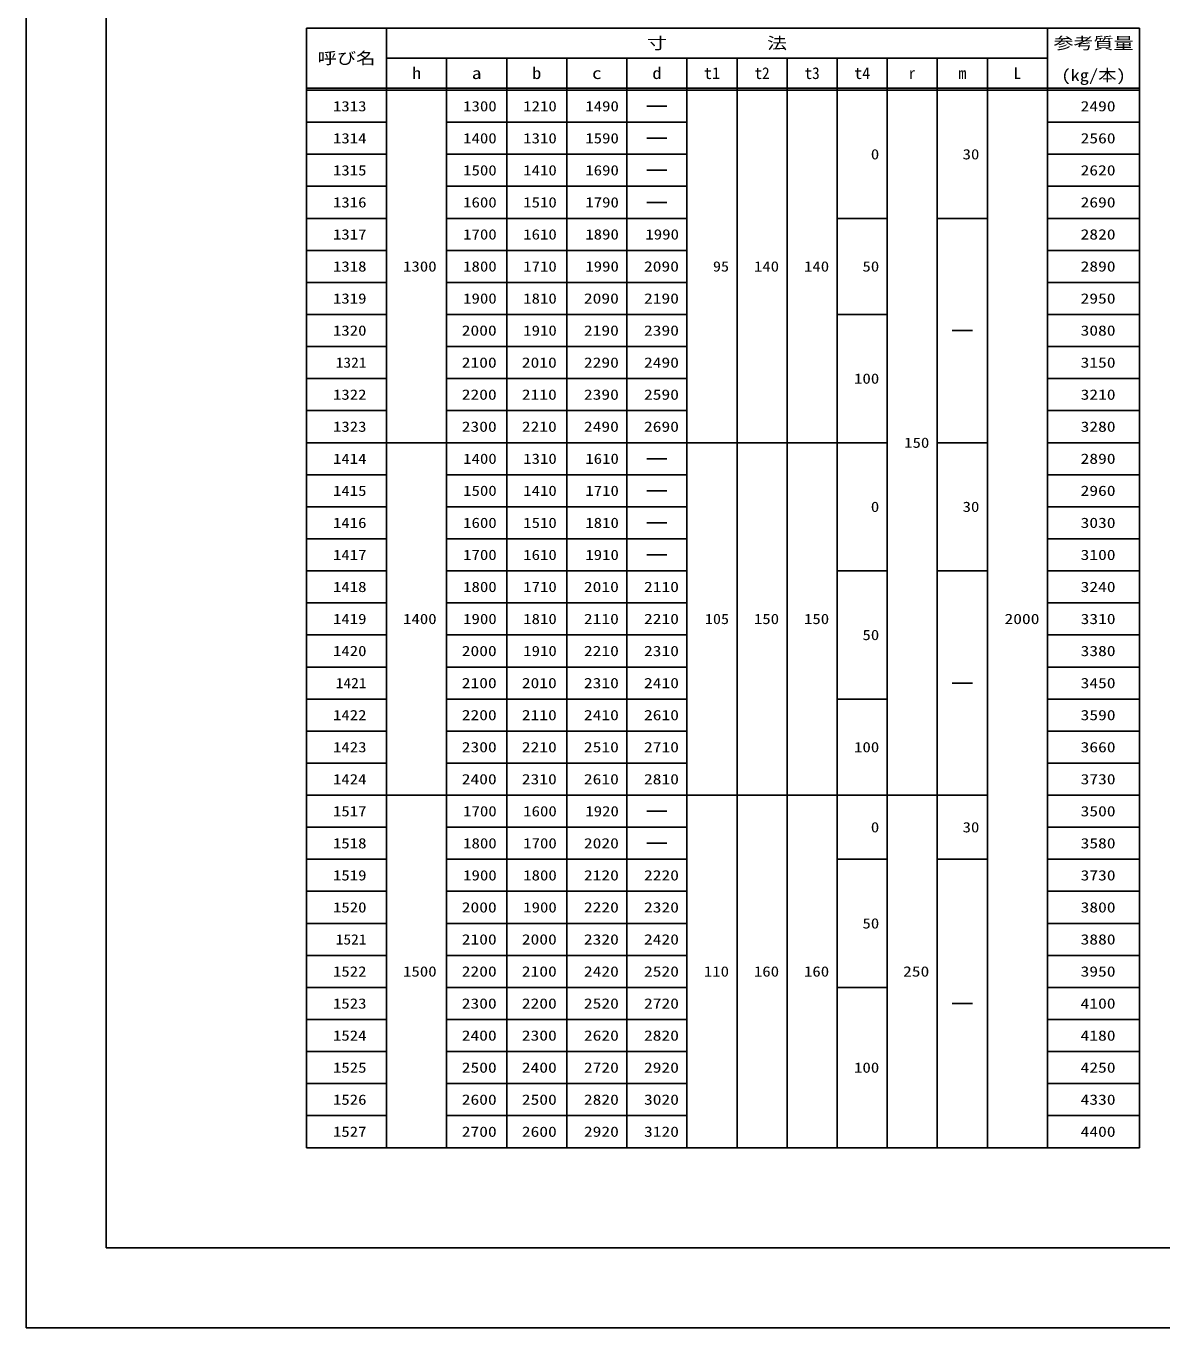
# Model space of a CAD drawing. Units: millimetres at full size; details may follow other scales. Extents: x 0 to 16820, y 0 to 11880.
# Drawn here: x 0 to 5672, y 0 to 6500 of the extents above; entities that cross this region are included whole.
import ezdxf
from ezdxf.enums import TextEntityAlignment as Align

# ---------------------------------------------------------------- set-up
doc = ezdxf.new("R2010")
doc.units = ezdxf.units.MM
for name, color, linetype, lineweight in [('D-MTR-FRAM', 7, 'Continuous', 25), ('D-MTR-LINE', 7, 'Continuous', 25), ('D-MTR-TXT', 7, 'Continuous', 25), ('D-TTL', 2, 'Continuous', 25)]:
    doc.layers.add(name, color=color, linetype=linetype, lineweight=lineweight)
doc.styles.add('ＭＳ ゴシック', font='')
doc.styles.get('ＭＳ ゴシック').set_extended_font_data('MS Gothic')

msp = doc.modelspace()

# ---------------------------------------------------------------- linework, layer by layer
at = {"layer": 'D-MTR-FRAM'}
for p, q in [((1400, 6490), (1400, 900)), ((5560, 6490), (5560, 900))]:
    msp.add_line(p, q, dxfattribs=at)
at = {"layer": 'D-MTR-LINE'}
for p, q in [((1400, 6490), (5560, 6490)), ((1800, 6490), (1800, 900)), ((5100, 6490), (5100, 900)), ((1800, 6340), (5100, 6340)), ((2100, 6340), (2100, 900)), ((2400, 6340), (2400, 900)), ((2700, 6340), (2700, 900)), ((3000, 6340), (3000, 900)), ((3300, 6340), (3300, 900)), ((3550, 6340), (3550, 900)), ((3800, 6340), (3800, 900)), ((4050, 6340), (4050, 900)), ((4300, 6340), (4300, 900)), ((4550, 6340), (4550, 900)), ((4800, 6340), (4800, 900)), ((1400, 6190), (5560, 6190)), ((1400, 6180), (5560, 6180)), ((1400, 6020), (1800, 6020)), ((2100, 6020), (3300, 6020)), ((5100, 6020), (5560, 6020)), ((1400, 5860), (1800, 5860)), ((2100, 5860), (3300, 5860)), ((5100, 5860), (5560, 5860)), ((1400, 5700), (1800, 5700)), ((2100, 5700), (3300, 5700)), ((5100, 5700), (5560, 5700)), ((1400, 5540), (1800, 5540)), ((2100, 5540), (3300, 5540)), ((4050, 5540), (4300, 5540)), ((4550, 5540), (4800, 5540)), ((5100, 5540), (5560, 5540)), ((1400, 5380), (1800, 5380)), ((2100, 5380), (3300, 5380)), ((5100, 5380), (5560, 5380)), ((1400, 5220), (1800, 5220)), ((2100, 5220), (3300, 5220)), ((5100, 5220), (5560, 5220)), ((1400, 5060), (1800, 5060)), ((2100, 5060), (3300, 5060)), ((4050, 5060), (4300, 5060)), ((5100, 5060), (5560, 5060)), ((1400, 4900), (1800, 4900)), ((2100, 4900), (3300, 4900)), ((5100, 4900), (5560, 4900)), ((1400, 4740), (1800, 4740)), ((2100, 4740), (3300, 4740)), ((5100, 4740), (5560, 4740)), ((1400, 4580), (1800, 4580)), ((2100, 4580), (3300, 4580)), ((5100, 4580), (5560, 4580)), ((1400, 4420), (4300, 4420)), ((4550, 4420), (4800, 4420)), ((5100, 4420), (5560, 4420)), ((1400, 4260), (1800, 4260)), ((2100, 4260), (3300, 4260)), ((5100, 4260), (5560, 4260)), ((1400, 4100), (1800, 4100)), ((2100, 4100), (3300, 4100)), ((5100, 4100), (5560, 4100)), ((1400, 3940), (1800, 3940)), ((2100, 3940), (3300, 3940)), ((5100, 3940), (5560, 3940)), ((1400, 3780), (1800, 3780)), ((2100, 3780), (3300, 3780)), ((4050, 3780), (4300, 3780)), ((4550, 3780), (4800, 3780)), ((5100, 3780), (5560, 3780)), ((1400, 3620), (1800, 3620)), ((2100, 3620), (3300, 3620)), ((5100, 3620), (5560, 3620)), ((1400, 3460), (1800, 3460)), ((2100, 3460), (3300, 3460)), ((5100, 3460), (5560, 3460)), ((1400, 3300), (1800, 3300)), ((2100, 3300), (3300, 3300)), ((5100, 3300), (5560, 3300)), ((1400, 3140), (1800, 3140)), ((2100, 3140), (3300, 3140)), ((4050, 3140), (4300, 3140)), ((5100, 3140), (5560, 3140)), ((1400, 2980), (1800, 2980)), ((2100, 2980), (3300, 2980)), ((5100, 2980), (5560, 2980)), ((1400, 2820), (1800, 2820)), ((2100, 2820), (3300, 2820)), ((5100, 2820), (5560, 2820)), ((1400, 2660), (4800, 2660)), ((5100, 2660), (5560, 2660)), ((1400, 2500), (1800, 2500)), ((2100, 2500), (3300, 2500)), ((5100, 2500), (5560, 2500)), ((1400, 2340), (1800, 2340)), ((2100, 2340), (3300, 2340)), ((4050, 2340), (4300, 2340)), ((4550, 2340), (4800, 2340)), ((5100, 2340), (5560, 2340)), ((1400, 2180), (1800, 2180)), ((2100, 2180), (3300, 2180)), ((5100, 2180), (5560, 2180)), ((1400, 2020), (1800, 2020)), ((2100, 2020), (3300, 2020)), ((5100, 2020), (5560, 2020)), ((1400, 1860), (1800, 1860)), ((2100, 1860), (3300, 1860)), ((5100, 1860), (5560, 1860)), ((1400, 1700), (1800, 1700)), ((2100, 1700), (3300, 1700)), ((4050, 1700), (4300, 1700)), ((5100, 1700), (5560, 1700)), ((1400, 1540), (1800, 1540)), ((2100, 1540), (3300, 1540)), ((5100, 1540), (5560, 1540)), ((1400, 1380), (1800, 1380)), ((2100, 1380), (3300, 1380)), ((5100, 1380), (5560, 1380)), ((1400, 1220), (1800, 1220)), ((2100, 1220), (3300, 1220)), ((5100, 1220), (5560, 1220)), ((1400, 1060), (1800, 1060)), ((2100, 1060), (3300, 1060)), ((5100, 1060), (5560, 1060)), ((1400, 900), (5560, 900))]:
    msp.add_line(p, q, dxfattribs=at)
at = {"layer": 'D-MTR-TXT'}
for p, q in [((3100, 6100), (3200, 6100)), ((3100, 5940), (3200, 5940)), ((3100, 5780), (3200, 5780)), ((3100, 5620), (3200, 5620)), ((4625, 4980), (4725, 4980)), ((3100, 4340), (3200, 4340)), ((3100, 4180), (3200, 4180)), ((3100, 4020), (3200, 4020)), ((3100, 3860), (3200, 3860)), ((4625, 3220), (4725, 3220)), ((3100, 2580), (3200, 2580)), ((3100, 2420), (3200, 2420)), ((4625, 1620), (4725, 1620))]:
    msp.add_line(p, q, dxfattribs=at)
at = {"layer": 'D-TTL'}
for points in [[(0, 0), (16820, 0), (16820, 11880), (0, 11880)], [(400, 400), (16420, 400), (16420, 11480), (400, 11480)]]:
    msp.add_lwpolyline(points, close=True, dxfattribs=at)

# ---------------------------------------------------------------- texts
at = {"layer": 'D-MTR-TXT', "style": 'ＭＳ ゴシック'}
for s, width, p in [('寸\u3000\u3000\u3000\u3000\u3000法', 1.25, (3450, 6415)), ('参考質量', 1.25, (5330, 6415)), ('呼び名', 1.2, (1600, 6340)), ('h', 1.15, (1950, 6265)), ('a', 1.2, (2250, 6265)), ('b', 1.15, (2550, 6265)), ('c', 1.2, (2850, 6265)), ('d', 1.15, (3150, 6265)), ('t2', 0.95, (3675, 6265)), ('t3', 0.95, (3925, 6265)), ('r', 0.8, (4425, 6265)), ('L', 0.95, (4950, 6265)), ('(kg/本)', 1.15, (5330, 6254.333))]:
    msp.add_text(s, height=58.65, dxfattribs=dict(at, width=width)).set_placement(p, align=Align.MIDDLE_CENTER)
for s, p in [('t1', (3425, 6265)), ('t4', (4175, 6265)), ('m', (4675, 6265))]:
    msp.add_text(s, height=58.65, dxfattribs=at).set_placement(p, align=Align.MIDDLE_CENTER)
for s, width, p in [('1313', 1.2, (1700, 6100)), ('1300', 1.2, (2350, 6100)), ('1210', 1.2, (2650, 6100)), ('1490', 1.2, (2960, 6100)), ('2490', 1.25, (5440, 6100)), ('1314', 1.2, (1700, 5940)), ('1400', 1.2, (2350, 5940)), ('1310', 1.2, (2650, 5940)), ('1590', 1.2, (2960, 5940)), ('2560', 1.25, (5440, 5940)), ('0', 1.2, (4260, 5860)), ('30', 1.2, (4760, 5860)), ('1315', 1.2, (1700, 5780)), ('1500', 1.2, (2350, 5780)), ('1410', 1.2, (2650, 5780)), ('1690', 1.2, (2960, 5780)), ('2620', 1.25, (5440, 5780)), ('1316', 1.2, (1700, 5620)), ('1600', 1.2, (2350, 5620)), ('1510', 1.2, (2650, 5620)), ('1790', 1.2, (2960, 5620)), ('2690', 1.25, (5440, 5620)), ('1317', 1.2, (1700, 5460)), ('1700', 1.2, (2350, 5460)), ('1610', 1.2, (2650, 5460)), ('1890', 1.2, (2960, 5460)), ('1990', 1.2, (3260, 5460)), ('2820', 1.25, (5440, 5460)), ('1318', 1.2, (1700, 5300)), ('1300', 1.2, (2050, 5300)), ('1800', 1.2, (2350, 5300)), ('1710', 1.2, (2650, 5300)), ('1990', 1.2, (2960, 5300)), ('2090', 1.25, (3260, 5300)), ('95', 1.15, (3510, 5300)), ('140', 1.2, (3760, 5300)), ('140', 1.2, (4010, 5300)), ('50', 1.2, (4260, 5300)), ('2890', 1.25, (5440, 5300)), ('1319', 1.2, (1700, 5140)), ('1900', 1.2, (2350, 5140)), ('1810', 1.2, (2650, 5140)), ('2090', 1.25, (2960, 5140)), ('2190', 1.25, (3260, 5140)), ('2950', 1.25, (5440, 5140)), ('1320', 1.2, (1700, 4980)), ('2000', 1.25, (2350, 4980)), ('1910', 1.2, (2650, 4980)), ('2190', 1.25, (2960, 4980)), ('2390', 1.25, (3260, 4980)), ('3080', 1.25, (5440, 4980)), ('1321', 1.1, (1700, 4820)), ('2100', 1.25, (2350, 4820)), ('2010', 1.25, (2650, 4820)), ('2290', 1.25, (2960, 4820)), ('2490', 1.25, (3260, 4820)), ('3150', 1.25, (5440, 4820)), ('100', 1.2, (4260, 4740)), ('1322', 1.2, (1700, 4660)), ('2200', 1.25, (2350, 4660)), ('2110', 1.25, (2650, 4660)), ('2390', 1.25, (2960, 4660)), ('2590', 1.25, (3260, 4660)), ('3210', 1.25, (5440, 4660)), ('1323', 1.2, (1700, 4500)), ('2300', 1.25, (2350, 4500)), ('2210', 1.25, (2650, 4500)), ('2490', 1.25, (2960, 4500)), ('2690', 1.25, (3260, 4500)), ('3280', 1.25, (5440, 4500)), ('150', 1.2, (4510, 4420)), ('1414', 1.2, (1700, 4340)), ('1400', 1.2, (2350, 4340)), ('1310', 1.2, (2650, 4340)), ('1610', 1.2, (2960, 4340)), ('2890', 1.25, (5440, 4340)), ('1415', 1.2, (1700, 4180)), ('1500', 1.2, (2350, 4180)), ('1410', 1.2, (2650, 4180)), ('1710', 1.2, (2960, 4180)), ('2960', 1.25, (5440, 4180)), ('0', 1.2, (4260, 4100)), ('30', 1.2, (4760, 4100)), ('1416', 1.2, (1700, 4020)), ('1600', 1.2, (2350, 4020)), ('1510', 1.2, (2650, 4020)), ('1810', 1.2, (2960, 4020)), ('3030', 1.25, (5440, 4020)), ('1417', 1.2, (1700, 3860)), ('1700', 1.2, (2350, 3860)), ('1610', 1.2, (2650, 3860)), ('1910', 1.2, (2960, 3860)), ('3100', 1.25, (5440, 3860)), ('1418', 1.2, (1700, 3700)), ('1800', 1.2, (2350, 3700)), ('1710', 1.2, (2650, 3700)), ('2010', 1.25, (2960, 3700)), ('2110', 1.25, (3260, 3700)), ('3240', 1.25, (5440, 3700)), ('1419', 1.2, (1700, 3540)), ('1400', 1.2, (2050, 3540)), ('1900', 1.2, (2350, 3540)), ('1810', 1.2, (2650, 3540)), ('2110', 1.25, (2960, 3540)), ('2210', 1.25, (3260, 3540)), ('105', 1.15, (3510, 3540)), ('150', 1.2, (3760, 3540)), ('150', 1.2, (4010, 3540)), ('2000', 1.25, (5060, 3540)), ('3310', 1.25, (5440, 3540)), ('50', 1.2, (4260, 3460)), ('1420', 1.2, (1700, 3380)), ('2000', 1.25, (2350, 3380)), ('1910', 1.2, (2650, 3380)), ('2210', 1.25, (2960, 3380)), ('2310', 1.25, (3260, 3380)), ('3380', 1.25, (5440, 3380)), ('1421', 1.1, (1700, 3220)), ('2100', 1.25, (2350, 3220)), ('2010', 1.25, (2650, 3220)), ('2310', 1.25, (2960, 3220)), ('2410', 1.25, (3260, 3220)), ('3450', 1.25, (5440, 3220)), ('1422', 1.2, (1700, 3060)), ('2200', 1.25, (2350, 3060)), ('2110', 1.25, (2650, 3060)), ('2410', 1.25, (2960, 3060)), ('2610', 1.25, (3260, 3060)), ('3590', 1.25, (5440, 3060)), ('1423', 1.2, (1700, 2900)), ('2300', 1.25, (2350, 2900)), ('2210', 1.25, (2650, 2900)), ('2510', 1.25, (2960, 2900)), ('2710', 1.25, (3260, 2900)), ('100', 1.2, (4260, 2900)), ('3660', 1.25, (5440, 2900)), ('1424', 1.2, (1700, 2740)), ('2400', 1.25, (2350, 2740)), ('2310', 1.25, (2650, 2740)), ('2610', 1.25, (2960, 2740)), ('2810', 1.25, (3260, 2740)), ('3730', 1.25, (5440, 2740)), ('1517', 1.2, (1700, 2580)), ('1700', 1.2, (2350, 2580)), ('1600', 1.2, (2650, 2580)), ('1920', 1.2, (2960, 2580)), ('3500', 1.25, (5440, 2580)), ('0', 1.2, (4260, 2500)), ('30', 1.2, (4760, 2500)), ('1518', 1.2, (1700, 2420)), ('1800', 1.2, (2350, 2420)), ('1700', 1.2, (2650, 2420)), ('2020', 1.25, (2960, 2420)), ('3580', 1.25, (5440, 2420)), ('1519', 1.2, (1700, 2260)), ('1900', 1.2, (2350, 2260)), ('1800', 1.2, (2650, 2260)), ('2120', 1.25, (2960, 2260)), ('2220', 1.25, (3260, 2260)), ('3730', 1.25, (5440, 2260)), ('1520', 1.2, (1700, 2100)), ('2000', 1.25, (2350, 2100)), ('1900', 1.2, (2650, 2100)), ('2220', 1.25, (2960, 2100)), ('2320', 1.25, (3260, 2100)), ('3800', 1.25, (5440, 2100)), ('50', 1.2, (4260, 2020)), ('1521', 1.1, (1700, 1940)), ('2100', 1.25, (2350, 1940)), ('2000', 1.25, (2650, 1940)), ('2320', 1.25, (2960, 1940)), ('2420', 1.25, (3260, 1940)), ('3880', 1.25, (5440, 1940)), ('1522', 1.2, (1700, 1780)), ('1500', 1.2, (2050, 1780)), ('2200', 1.25, (2350, 1780)), ('2100', 1.25, (2650, 1780)), ('2420', 1.25, (2960, 1780)), ('2520', 1.25, (3260, 1780)), ('110', 1.2, (3510, 1780)), ('160', 1.2, (3760, 1780)), ('160', 1.2, (4010, 1780)), ('250', 1.25, (4510, 1780)), ('3950', 1.25, (5440, 1780)), ('1523', 1.2, (1700, 1620)), ('2300', 1.25, (2350, 1620)), ('2200', 1.25, (2650, 1620)), ('2520', 1.25, (2960, 1620)), ('2720', 1.25, (3260, 1620)), ('4100', 1.25, (5440, 1620)), ('1524', 1.2, (1700, 1460)), ('2400', 1.25, (2350, 1460)), ('2300', 1.25, (2650, 1460)), ('2620', 1.25, (2960, 1460)), ('2820', 1.25, (3260, 1460)), ('4180', 1.25, (5440, 1460)), ('1525', 1.2, (1700, 1300)), ('2500', 1.25, (2350, 1300)), ('2400', 1.25, (2650, 1300)), ('2720', 1.25, (2960, 1300)), ('2920', 1.25, (3260, 1300)), ('100', 1.2, (4260, 1300)), ('4250', 1.25, (5440, 1300)), ('1526', 1.2, (1700, 1140)), ('2600', 1.25, (2350, 1140)), ('2500', 1.25, (2650, 1140)), ('2820', 1.25, (2960, 1140)), ('3020', 1.25, (3260, 1140)), ('4330', 1.25, (5440, 1140)), ('1527', 1.2, (1700, 980)), ('2700', 1.25, (2350, 980)), ('2600', 1.25, (2650, 980)), ('2920', 1.25, (2960, 980)), ('3120', 1.25, (3260, 980)), ('4400', 1.25, (5440, 980))]:
    msp.add_text(s, height=51.32, dxfattribs=dict(at, width=width)).set_placement(p, align=Align.MIDDLE_RIGHT)

doc.saveas('drawing.dxf')
